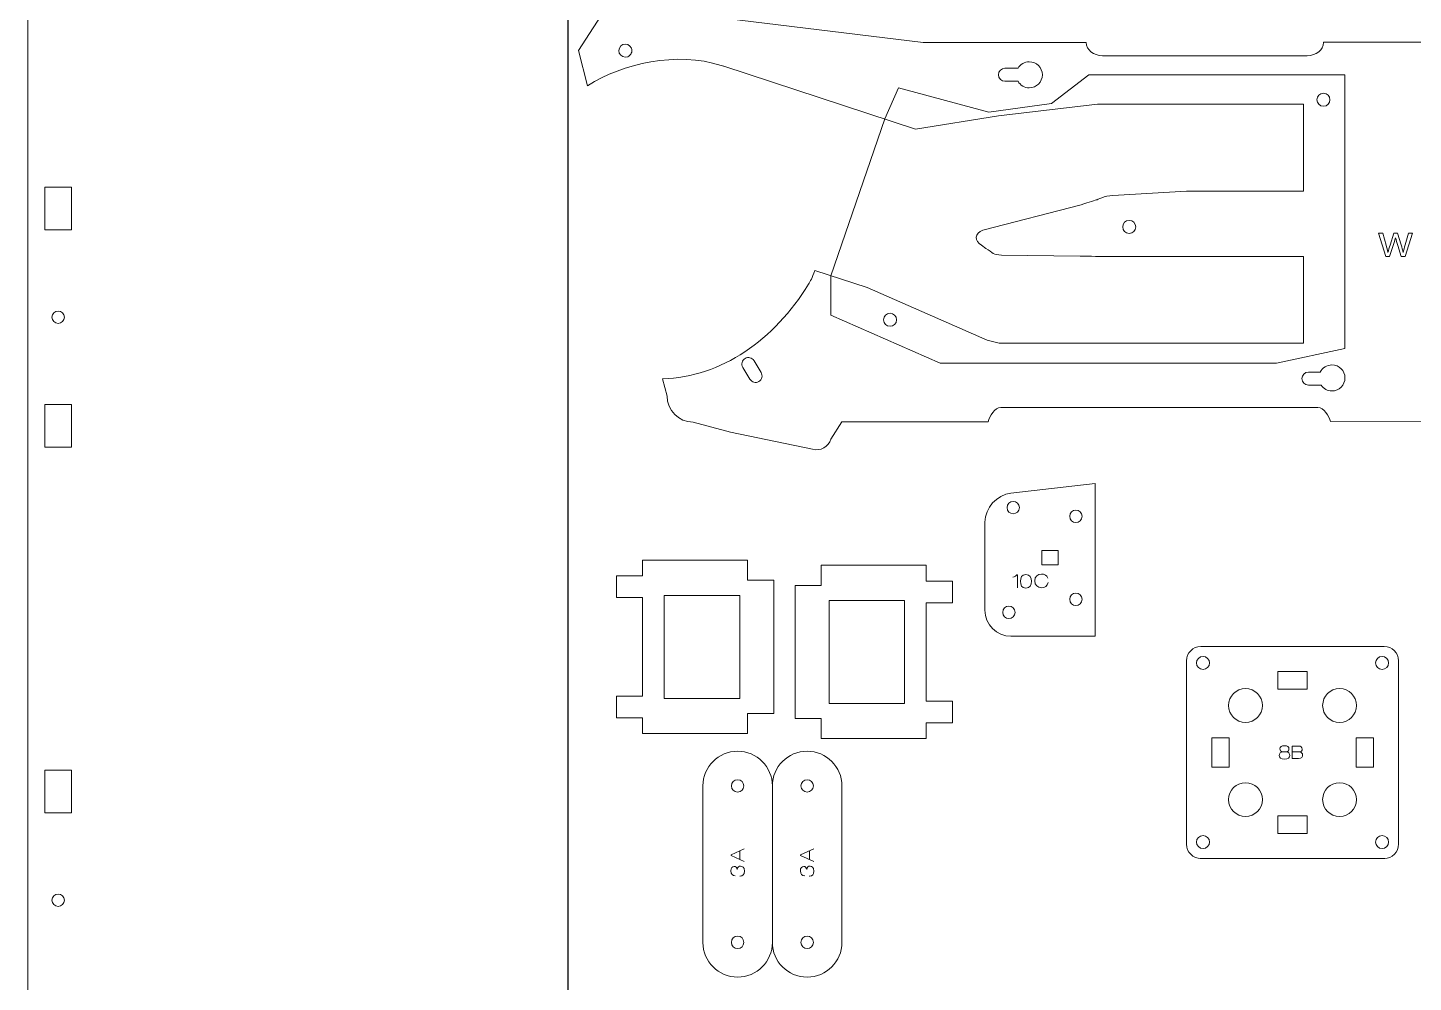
# Model space of a CAD drawing. Header units: millimetres. Extents: x 28 to 1172, y 29 to 868.
# Drawn here: x 28.5 to 283.6, y 166.8 to 342.6 of the extents above; entities that cross this region are included whole.
import ezdxf

# ---------------------------------------------------------------- set-up
doc = ezdxf.new("R2010")
doc.units = ezdxf.units.MM
doc.layers.get('0').update_dxf_attribs({"color": 1, "linetype": 'CONTINUOUS', "lineweight": 25, "true_color": 0xff0000})
for name, color, linetype, lineweight, true_color in [('10C', 1, 'CONTINUOUS', 0, 0xff0000), ('3A', 1, 'CONTINUOUS', 0, 0xff0000), ('3A Text', 5, 'CONTINUOUS', 0, 0x0000ff), ('8B', 1, 'CONTINUOUS', 0, 0xff0000), ('8B Text', 5, 'CONTINUOUS', 0, 0x0000ff), ('Cooling Fan Guide', 1, 'CONTINUOUS', 0, 0xff0000), ('Cooling fan guide text', 5, 'CONTINUOUS', 0, 0x0000ff), ('New Cuts', 6, 'CONTINUOUS', 0, 0xff00ff), ('Stage Brace Left', 1, 'CONTINUOUS', 0, 0xff0000), ('Stage Brace Right', 1, 'CONTINUOUS', 0, 0xff0000)]:
    doc.layers.add(name, color=color, linetype=linetype, lineweight=lineweight, true_color=true_color)

msp = doc.modelspace()

# ---------------------------------------------------------------- linework, layer by layer
at = {"color": 1, "true_color": 0xff0000}
msp.add_lwpolyline([(127.98, 129.99), (127.98, 731.46)], dxfattribs=at)
at = {"layer": '10C', "color": 1, "true_color": 0xff0000}
for points in [[(209.53, 230.52), (225.03, 230.56), (225.03, 258.65), (209.51, 256.86)], [(208.8, 254.2), (208.8, 254.2)], [(220.34, 252.6), (220.34, 252.6)], [(204.74, 251.5), (204.74, 235.33), (204.74, 235.33)], [(218.24, 244.23), (218.24, 243.65), (215.2, 243.65), (215.2, 246.29), (218.24, 246.29), (218.24, 244.23), (218.24, 244.23)], [(220.34, 237.32), (220.34, 237.32)], [(208, 234.92), (208, 234.92)]]:
    msp.add_lwpolyline(points, dxfattribs=at)
at = {"layer": '10C', "color": 5, "true_color": 0x0000ff}
for points in [[(210.63, 241.83), (210.72, 241.83), (210.72, 239.45)], [(212.27, 241.88), (212.27, 241.88)]]:
    msp.add_lwpolyline(points, dxfattribs=at)
at = {"layer": '10C', "color": 1, "true_color": 0xff0000}
for points in [[(209.51, 256.86), (206.89, 256.55), (204.74, 254.14), (204.74, 251.5)], [(208.8, 254.2), (208.8, 254.83), (209.31, 255.34), (209.94, 255.34)], [(209.94, 255.34), (210.57, 255.34), (211.08, 254.83), (211.08, 254.2)], [(209.94, 253.06), (209.31, 253.06), (208.8, 253.57), (208.8, 254.2)], [(211.08, 254.2), (211.08, 253.57), (210.57, 253.06), (209.94, 253.06)], [(220.34, 252.6), (220.34, 253.23), (220.85, 253.74), (221.48, 253.74)], [(221.48, 251.46), (220.85, 251.46), (220.34, 251.97), (220.34, 252.6)], [(221.48, 253.74), (222.11, 253.74), (222.62, 253.23), (222.62, 252.6)], [(222.62, 252.6), (222.62, 251.97), (222.11, 251.46), (221.48, 251.46)], [(220.34, 237.32), (220.34, 237.95), (220.85, 238.46), (221.48, 238.46)], [(221.48, 236.18), (220.85, 236.18), (220.34, 236.69), (220.34, 237.32)], [(221.48, 238.46), (222.11, 238.46), (222.62, 237.95), (222.62, 237.32)], [(222.62, 237.32), (222.62, 236.69), (222.11, 236.18), (221.48, 236.18)], [(204.74, 235.33), (204.73, 232.68), (206.88, 230.52), (209.53, 230.52)], [(208, 234.92), (208, 235.55), (208.51, 236.06), (209.14, 236.06)], [(209.14, 233.78), (208.51, 233.78), (208, 234.29), (208, 234.92)], [(209.14, 236.06), (209.77, 236.06), (210.28, 235.55), (210.28, 234.92)], [(210.28, 234.92), (210.28, 234.29), (209.77, 233.78), (209.14, 233.78)]]:
    msp.add_open_spline(points, degree=3, dxfattribs=at)
at = {"layer": '10C', "color": 5, "true_color": 0x0000ff}
for points in [[(209.88, 241.38), (210.24, 241.47), (210.49, 241.66), (210.63, 241.83)], [(211.26, 240.64), (211.26, 241.31), (211.52, 241.88), (212.27, 241.88)], [(212.27, 239.39), (211.52, 239.39), (211.26, 239.97), (211.26, 240.64)], [(212.27, 241.88), (213.01, 241.88), (213.28, 241.31), (213.28, 240.64)], [(213.28, 240.64), (213.28, 239.97), (213.01, 239.39), (212.27, 239.39)], [(213.89, 240.71), (213.89, 241.51), (214.45, 241.97), (215.14, 241.97)], [(215.14, 239.45), (214.45, 239.45), (213.89, 239.91), (213.89, 240.71)], [(215.14, 241.97), (215.71, 241.97), (216.16, 241.74), (216.29, 241.21)], [(216.35, 240.42), (216.28, 239.77), (215.7, 239.45), (215.14, 239.45)]]:
    msp.add_open_spline(points, degree=3, dxfattribs=at)
at = {"layer": '3A', "color": 1, "true_color": 0xff0000}
msp.add_line((152.81, 203.3), (152.81, 173.82), dxfattribs=at)
for points in [[(160.34, 202.96), (160.34, 202.96)], [(165.6, 174.16), (165.6, 202.96)], [(173.14, 202.96), (173.14, 202.96)], [(178.4, 202.96), (178.4, 174.16), (178.4, 174.16)], [(160.34, 174.16), (160.34, 174.16)], [(173.14, 174.16), (173.14, 174.16)]]:
    msp.add_lwpolyline(points, dxfattribs=at)
for points in [[(152.8, 202.96), (152.8, 206.49), (155.67, 209.36), (159.2, 209.36)], [(159.2, 209.36), (162.74, 209.36), (165.6, 206.49), (165.6, 202.96)], [(165.6, 202.96), (165.6, 206.49), (168.47, 209.36), (172, 209.36)], [(172, 209.36), (175.54, 209.36), (178.4, 206.49), (178.4, 202.96)], [(158.06, 202.96), (158.06, 203.59), (158.57, 204.1), (159.2, 204.1)], [(159.2, 204.1), (159.83, 204.1), (160.34, 203.59), (160.34, 202.96)], [(170.86, 202.96), (170.86, 203.59), (171.37, 204.1), (172, 204.1)], [(172, 204.1), (172.63, 204.1), (173.14, 203.59), (173.14, 202.96)], [(159.2, 201.82), (158.57, 201.82), (158.06, 202.33), (158.06, 202.96)], [(160.34, 202.96), (160.34, 202.33), (159.83, 201.82), (159.2, 201.82)], [(172, 201.82), (171.37, 201.82), (170.86, 202.33), (170.86, 202.96)], [(173.14, 202.96), (173.14, 202.33), (172.63, 201.82), (172, 201.82)], [(159.2, 167.76), (155.67, 167.76), (152.8, 170.62), (152.8, 174.16)], [(158.06, 174.16), (158.06, 174.79), (158.57, 175.3), (159.2, 175.3)], [(159.2, 173.02), (158.57, 173.02), (158.06, 173.53), (158.06, 174.16)], [(159.2, 175.3), (159.83, 175.3), (160.34, 174.79), (160.34, 174.16)], [(160.34, 174.16), (160.34, 173.53), (159.83, 173.02), (159.2, 173.02)], [(165.6, 174.16), (165.6, 170.62), (162.74, 167.76), (159.2, 167.76)], [(172, 167.76), (168.47, 167.76), (165.6, 170.62), (165.6, 174.16)], [(170.86, 174.16), (170.86, 174.79), (171.37, 175.3), (172, 175.3)], [(172, 173.02), (171.37, 173.02), (170.86, 173.53), (170.86, 174.16)], [(172, 175.3), (172.63, 175.3), (173.14, 174.79), (173.14, 174.16)], [(173.14, 174.16), (173.14, 173.53), (172.63, 173.02), (172, 173.02)], [(178.4, 174.16), (178.4, 170.62), (175.54, 167.76), (172, 167.76)]]:
    msp.add_open_spline(points, degree=3, dxfattribs=at)
at = {"layer": '3A Text', "color": 5, "true_color": 0x0000ff}
for points in [[(160.41, 189.05), (157.99, 190.16), (157.99, 190.25), (160.41, 191.36)], [(173.21, 189.05), (170.79, 190.16), (170.79, 190.25), (173.21, 191.36)], [(159.61, 190.99), (159.61, 189.41)], [(172.41, 190.99), (172.41, 189.41)], [(159.12, 187.58), (159.12, 187.58)], [(171.92, 187.58), (171.92, 187.58)]]:
    msp.add_lwpolyline(points, dxfattribs=at)
for points in [[(157.96, 187.32), (157.96, 187.89), (158.21, 188.14), (158.58, 188.14)], [(158.76, 186.42), (158.26, 186.44), (157.96, 186.65), (157.96, 187.32)], [(158.58, 188.14), (158.82, 188.14), (159.07, 188), (159.12, 187.58)], [(159.12, 187.58), (159.17, 188.04), (159.44, 188.19), (159.76, 188.19)], [(159.66, 186.35), (159.64, 186.35), (159.61, 186.36), (159.59, 186.36)], [(160.45, 187.27), (160.45, 186.65), (160.14, 186.35), (159.66, 186.35)], [(159.76, 188.19), (160.02, 188.19), (160.45, 188.02), (160.45, 187.27)], [(170.76, 187.32), (170.76, 187.89), (171.01, 188.14), (171.38, 188.14)], [(171.56, 186.42), (171.06, 186.44), (170.76, 186.65), (170.76, 187.32)], [(171.38, 188.14), (171.62, 188.14), (171.87, 188), (171.92, 187.58)], [(171.92, 187.58), (171.97, 188.04), (172.24, 188.19), (172.56, 188.19)], [(172.46, 186.35), (172.44, 186.35), (172.41, 186.36), (172.39, 186.36)], [(173.25, 187.27), (173.25, 186.65), (172.94, 186.35), (172.46, 186.35)], [(172.56, 188.19), (172.82, 188.19), (173.25, 188.02), (173.25, 187.27)]]:
    msp.add_open_spline(points, degree=3, dxfattribs=at)
at = {"layer": '8B'}
msp.add_line((244.36, 189.59), (278.38, 189.6), dxfattribs=at)
at = {"layer": '8B', "color": 1, "true_color": 0xff0000}
for points in [[(278.23, 228.65), (244.49, 228.64)], [(241.83, 225.99), (241.84, 192.24)], [(244.88, 226.8), (244.88, 226.8)], [(279.05, 225.6), (279.05, 225.6)], [(280.89, 192.25), (280.88, 225.99)], [(258.64, 224), (264.08, 224), (264.08, 220.8), (258.64, 220.8), (258.64, 224), (258.64, 224)], [(252.7, 220.89), (252.7, 220.89)], [(270.03, 220.89), (270.03, 220.89)], [(246.48, 211.84), (249.68, 211.84), (249.68, 206.4), (246.48, 206.4), (246.48, 211.84), (246.48, 211.84)], [(276.25, 206.39), (273.05, 206.4), (273.05, 211.84), (276.25, 211.84), (276.25, 206.39), (276.25, 206.39)], [(252.7, 203.56), (252.7, 203.56)], [(270.03, 203.56), (270.03, 203.56)], [(258.64, 197.43), (264.08, 197.43), (264.08, 194.23), (258.64, 194.23), (258.64, 197.43), (258.64, 197.43)], [(243.68, 192.63), (243.68, 192.63)], [(277.85, 191.43), (277.85, 191.43)]]:
    msp.add_lwpolyline(points, dxfattribs=at)
for points in [[(244.49, 228.64), (243.03, 228.64), (241.83, 227.44), (241.83, 225.99)], [(280.88, 225.99), (280.88, 227.45), (279.69, 228.65), (278.23, 228.65)], [(243.68, 225.6), (243.68, 226.26), (244.22, 226.8), (244.88, 226.8)], [(244.88, 224.4), (244.22, 224.4), (243.68, 224.94), (243.68, 225.6)], [(244.88, 226.8), (245.54, 226.8), (246.08, 226.26), (246.08, 225.6)], [(246.08, 225.6), (246.08, 224.94), (245.54, 224.4), (244.88, 224.4)], [(276.65, 225.6), (276.65, 226.26), (277.18, 226.8), (277.85, 226.8)], [(277.85, 224.4), (277.18, 224.4), (276.65, 224.94), (276.65, 225.6)], [(277.85, 226.8), (278.51, 226.8), (279.05, 226.26), (279.05, 225.6)], [(279.05, 225.6), (279.05, 224.94), (278.51, 224.4), (277.85, 224.4)], [(249.58, 217.77), (249.58, 219.49), (250.98, 220.89), (252.7, 220.89)], [(252.7, 220.89), (254.42, 220.89), (255.82, 219.49), (255.82, 217.77)], [(266.91, 217.77), (266.91, 219.49), (268.3, 220.89), (270.03, 220.89)], [(270.03, 220.89), (271.75, 220.89), (273.15, 219.49), (273.15, 217.77)], [(252.7, 214.65), (250.98, 214.65), (249.58, 216.04), (249.58, 217.77)], [(255.82, 217.77), (255.82, 216.04), (254.42, 214.65), (252.7, 214.65)], [(270.03, 214.65), (268.3, 214.65), (266.91, 216.04), (266.91, 217.77)], [(273.15, 217.77), (273.15, 216.04), (271.75, 214.65), (270.03, 214.65)], [(249.58, 200.44), (249.58, 202.16), (250.98, 203.56), (252.7, 203.56)], [(252.7, 203.56), (254.42, 203.56), (255.82, 202.16), (255.82, 200.44)], [(266.91, 200.44), (266.91, 202.16), (268.3, 203.56), (270.03, 203.56)], [(270.03, 203.56), (271.75, 203.56), (273.15, 202.16), (273.15, 200.44)], [(252.7, 197.32), (250.98, 197.32), (249.58, 198.72), (249.58, 200.44)], [(255.82, 200.44), (255.82, 198.72), (254.42, 197.32), (252.7, 197.32)], [(270.03, 197.32), (268.3, 197.32), (266.91, 198.72), (266.91, 200.44)], [(273.15, 200.44), (273.15, 198.72), (271.75, 197.32), (270.03, 197.32)], [(241.84, 192.24), (241.84, 190.78), (243.04, 189.59), (244.5, 189.59)], [(243.68, 192.63), (243.68, 193.3), (244.22, 193.83), (244.88, 193.83)], [(244.88, 191.43), (244.22, 191.43), (243.68, 191.97), (243.68, 192.63)], [(244.88, 193.83), (245.54, 193.83), (246.08, 193.3), (246.08, 192.63)], [(246.08, 192.63), (246.08, 191.97), (245.54, 191.43), (244.88, 191.43)], [(276.65, 192.63), (276.65, 193.3), (277.18, 193.83), (277.85, 193.83)], [(277.85, 191.43), (277.18, 191.43), (276.65, 191.97), (276.65, 192.63)], [(277.85, 193.83), (278.51, 193.83), (279.05, 193.3), (279.05, 192.63)], [(279.05, 192.63), (279.05, 191.97), (278.51, 191.43), (277.85, 191.43)], [(278.24, 189.6), (279.7, 189.6), (280.89, 190.79), (280.89, 192.25)]]:
    msp.add_open_spline(points, degree=3, dxfattribs=at)
at = {"layer": '8B Text', "color": 5, "true_color": 0x0000ff}
for points in [[(259.61, 209.24), (259.61, 209.25)], [(259.61, 209.24), (260.16, 209.24)], [(259.61, 209.24), (259.61, 209.24)], [(260.16, 209.25), (260.16, 209.24)], [(261.29, 210.31), (262.54, 210.31)], [(262.45, 208.01), (261.29, 208.01), (261.29, 210.31), (261.29, 210.31)], [(262.65, 209.21), (261.29, 209.21)], [(262.65, 209.21), (262.65, 209.21)]]:
    msp.add_lwpolyline(points, dxfattribs=at)
for points in [[(258.93, 208.56), (258.93, 208.94), (259.13, 209.19), (259.61, 209.24)], [(259.05, 209.77), (259.05, 210.16), (259.35, 210.36), (259.88, 210.36)], [(259.61, 209.25), (259.18, 209.28), (259.05, 209.57), (259.05, 209.77)], [(259.88, 210.36), (260.42, 210.36), (260.71, 210.16), (260.71, 209.77)], [(260.71, 209.77), (260.71, 209.57), (260.59, 209.28), (260.16, 209.25)], [(260.16, 209.24), (260.64, 209.19), (260.84, 208.94), (260.84, 208.56)], [(262.54, 210.31), (262.9, 210.31), (263.15, 210.11), (263.15, 209.74)], [(263.15, 209.74), (263.15, 209.47), (262.92, 209.21), (262.65, 209.21)], [(262.65, 209.21), (262.94, 209.2), (263.22, 209.04), (263.22, 208.63)], [(259.88, 207.87), (259.16, 207.87), (258.93, 208.19), (258.93, 208.56)], [(260.84, 208.56), (260.84, 208.19), (260.6, 207.87), (259.88, 207.87)], [(263.22, 208.63), (263.22, 208.37), (263.05, 208.01), (262.45, 208.01)]]:
    msp.add_open_spline(points, degree=3, dxfattribs=at)
at = {"layer": 'Cooling Fan Guide', "color": 1, "true_color": 0xff0000}
for points in [[(223.38, 339.81), (223.38, 339.85), (193.38, 339.83), (135.41, 346.9), (129.92, 338.34), (131.57, 331.88)], [(138.09, 339.46), (138.09, 339.46)], [(331.9, 339.92), (267.06, 339.88), (267.06, 339.81)], [(264.06, 337.41), (226.38, 337.41)], [(156.63, 335.45), (156.67, 335.45), (191.97, 323.91), (207.22, 326.35), (225.48, 328.46), (263.4, 328.46), (263.4, 312.46), (247.5, 312.46)], [(210.82, 335.09), (208.42, 335.09)], [(208.42, 332.69), (210.82, 332.69)], [(212.9, 331.49), (212.9, 331.49)], [(268.26, 329.31), (268.26, 329.31)], [(241.85, 312.46), (228.3, 311.66)], [(222.43, 309.94), (204.35, 305.3)], [(232.49, 305.88), (232.49, 305.88)], [(204.1, 302.54), (204.9, 301.93)], [(227.92, 300.46), (263.4, 300.46), (263.4, 284.46), (207.36, 284.46), (205.14, 285.01), (183.04, 294.7), (173.39, 297.83)], [(207.8, 300.7), (222.27, 300.48)], [(188.46, 288.78), (188.46, 288.78)], [(163.52, 279.07), (162.22, 281.25), (162.22, 281.25)], [(160.16, 280.01), (161.47, 277.83)], [(266.47, 279.15), (264.3, 279.15)], [(145.38, 277.94), (146.2, 274.75)], [(264.3, 276.75), (266.62, 276.75)], [(268.62, 275.68), (268.62, 275.68)], [(207.66, 272.63), (266.03, 272.63)], [(151, 269.95), (157.86, 268.1), (172.96, 264.97)], [(176.39, 266.83), (178.36, 269.99), (205.34, 270.01)], [(268.35, 270.05), (331.9, 270.09)]]:
    msp.add_lwpolyline(points, dxfattribs=at)
for points in [[(138.09, 339.46), (137.47, 339.22), (137.17, 338.52), (137.41, 337.9)], [(139.64, 338.78), (139.4, 339.4), (138.71, 339.7), (138.09, 339.46)], [(226.38, 337.41), (224.72, 337.41), (223.38, 338.49), (223.38, 339.81)], [(267.06, 339.81), (267.06, 338.49), (265.72, 337.41), (264.06, 337.41)], [(131.57, 331.88), (138.02, 336), (148.06, 338.24), (156.14, 335.62)], [(137.41, 337.9), (137.65, 337.29), (138.35, 336.98), (138.97, 337.22)], [(138.97, 337.22), (139.58, 337.47), (139.89, 338.16), (139.64, 338.78)], [(156.14, 335.62), (156.31, 335.56), (156.47, 335.51), (156.63, 335.45)], [(208.42, 335.09), (207.76, 335.09), (207.22, 334.55), (207.22, 333.89)], [(212.9, 336.29), (212.01, 336.29), (211.24, 335.81), (210.82, 335.09)], [(215.3, 333.89), (215.3, 335.22), (214.23, 336.29), (212.9, 336.29)], [(207.22, 333.89), (207.22, 333.23), (207.76, 332.69), (208.42, 332.69)], [(210.82, 332.69), (211.24, 331.97), (212.01, 331.49), (212.9, 331.49)], [(212.9, 331.49), (214.23, 331.49), (215.3, 332.57), (215.3, 333.89)], [(265.86, 329.31), (265.86, 329.97), (266.4, 330.51), (267.06, 330.51)], [(267.06, 328.11), (266.4, 328.11), (265.86, 328.65), (265.86, 329.31)], [(267.06, 330.51), (267.72, 330.51), (268.26, 329.97), (268.26, 329.31)], [(268.26, 329.31), (268.26, 328.65), (267.72, 328.11), (267.06, 328.11)], [(228.3, 311.66), (226.75, 311.66), (225.39, 310.86), (225.29, 310.86)], [(247.5, 312.46), (245.95, 312.46), (243.41, 312.46), (241.85, 312.46)], [(225.29, 310.86), (225.18, 310.86), (223.9, 310.44), (222.43, 309.94)], [(230.09, 305.88), (230.09, 306.54), (230.63, 307.08), (231.29, 307.08)], [(231.29, 307.08), (231.95, 307.08), (232.49, 306.54), (232.49, 305.88)], [(204.35, 305.3), (202.88, 304.79), (202.69, 303.18), (204.1, 302.54)], [(231.29, 304.68), (230.63, 304.68), (230.09, 305.21), (230.09, 305.88)], [(232.49, 305.88), (232.49, 305.21), (231.95, 304.68), (231.29, 304.68)], [(204.9, 301.93), (206.25, 301.11), (206.24, 300.71), (207.8, 300.7)], [(222.27, 300.48), (223.83, 300.47), (226.37, 300.46), (227.92, 300.46)], [(173.39, 297.83), (172.92, 296.46), (172.6, 295.87), (172.26, 295.32)], [(172.26, 295.32), (165.97, 285.16), (156.22, 278.14), (145.38, 277.94)], [(186.06, 288.78), (186.06, 289.44), (186.6, 289.98), (187.26, 289.98)], [(187.26, 287.58), (186.6, 287.58), (186.06, 288.11), (186.06, 288.78)], [(187.26, 289.98), (187.92, 289.98), (188.46, 289.44), (188.46, 288.78)], [(188.46, 288.78), (188.46, 288.11), (187.92, 287.58), (187.26, 287.58)], [(160.57, 281.66), (160, 281.32), (159.82, 280.58), (160.16, 280.01)], [(162.22, 281.25), (161.87, 281.82), (161.14, 282), (160.57, 281.66)], [(163.11, 277.42), (163.68, 277.77), (163.86, 278.5), (163.52, 279.07)], [(264.3, 279.15), (263.64, 279.15), (263.1, 278.62), (263.1, 277.95)], [(268.62, 280.48), (267.68, 280.48), (266.87, 279.94), (266.47, 279.15)], [(271.02, 278.08), (271.02, 279.41), (269.94, 280.48), (268.62, 280.48)], [(268.62, 275.68), (269.94, 275.68), (271.02, 276.76), (271.02, 278.08)], [(161.47, 277.83), (161.81, 277.27), (162.54, 277.08), (163.11, 277.42)], [(263.1, 277.95), (263.1, 277.29), (263.64, 276.75), (264.3, 276.75)], [(266.62, 276.75), (267.05, 276.11), (267.79, 275.68), (268.62, 275.68)], [(146.2, 274.75), (146.2, 272.11), (148.36, 269.95), (151, 269.95)], [(205.34, 270.01), (205.59, 271.06), (206.54, 272.63), (207.66, 272.63)], [(266.03, 272.63), (267.15, 272.63), (268.08, 271.07), (268.35, 270.05)], [(172.96, 264.97), (174.42, 264.54), (175.96, 265.37), (176.39, 266.83)]]:
    msp.add_open_spline(points, degree=3, dxfattribs=at)
at = {"layer": 'Cooling fan guide text', "color": 5, "true_color": 0x0000ff}
for points in [[(176.38, 296.86), (186.29, 325.77), (188.8, 331.49), (205.44, 327.01), (216.96, 328.63), (223.87, 333.89), (271.02, 333.89), (271.02, 283.49), (258.43, 280.8), (196.48, 280.8), (176.38, 289.63), (176.38, 296.86)], [(279.92, 302.48), (279.23, 300.43), (278.51, 300.43), (277.21, 304.74), (278.01, 304.74), (278.01, 304.74)], [(278.01, 304.74), (278.59, 302.55)], [(279.32, 302.54), (280.02, 304.74), (280.68, 304.74), (281.35, 302.58)], [(280.33, 303.9), (280.31, 303.9)], [(282.09, 302.58), (282.7, 304.74), (283.48, 304.74), (282.09, 300.43), (281.38, 300.43), (280.72, 302.49)], [(278.91, 301.18), (278.93, 301.18)], [(281.73, 301.18), (281.76, 301.18)]]:
    msp.add_lwpolyline(points, dxfattribs=at)
for points in [[(280.31, 303.9), (280.21, 303.39), (280.07, 302.94), (279.92, 302.48)], [(280.72, 302.49), (280.56, 302.97), (280.44, 303.4), (280.33, 303.9)], [(278.59, 302.55), (278.71, 302.07), (278.83, 301.62), (278.91, 301.18)], [(278.93, 301.18), (279.03, 301.61), (279.17, 302.08), (279.32, 302.54)], [(281.35, 302.58), (281.51, 302.07), (281.63, 301.61), (281.73, 301.18)], [(281.76, 301.18), (281.83, 301.61), (281.95, 302.07), (282.09, 302.58)]]:
    msp.add_open_spline(points, degree=3, dxfattribs=at)
at = {"layer": 'New Cuts', "color": 1, "true_color": 0xff0000}
msp.add_line((28.5, 67.82), (28.5, 829.18), dxfattribs=at)
for points in [[(31.63, 305.32), (31.63, 313.2), (36.59, 313.2), (36.59, 305.32), (31.63, 305.32), (31.63, 305.32)], [(35.25, 289.26), (35.25, 289.26)], [(28.5, 276.86), (28.5, 67.82)], [(31.63, 265.32), (31.63, 273.2), (36.59, 273.2), (36.59, 265.32), (31.63, 265.32), (31.63, 265.32)], [(31.63, 197.98), (31.63, 205.86), (36.59, 205.86), (36.59, 197.98), (31.63, 197.98), (31.63, 197.98)], [(35.25, 181.92), (35.25, 181.92)]]:
    msp.add_lwpolyline(points, dxfattribs=at)
for points in [[(32.97, 289.26), (32.97, 289.89), (33.48, 290.4), (34.11, 290.4)], [(34.11, 288.12), (33.48, 288.12), (32.97, 288.63), (32.97, 289.26)], [(34.11, 290.4), (34.74, 290.4), (35.25, 289.89), (35.25, 289.26)], [(35.25, 289.26), (35.25, 288.63), (34.74, 288.12), (34.11, 288.12)], [(32.97, 181.92), (32.97, 182.55), (33.48, 183.06), (34.11, 183.06)], [(34.11, 180.78), (33.48, 180.78), (32.97, 181.29), (32.97, 181.92)], [(34.11, 183.06), (34.74, 183.06), (35.25, 182.55), (35.25, 181.92)], [(35.25, 181.92), (35.25, 181.29), (34.74, 180.78), (34.11, 180.78)]]:
    msp.add_open_spline(points, degree=3, dxfattribs=at)
at = {"layer": 'Stage Brace Left'}
for p, q in [((165.84, 240.84), (165.84, 216.29)), ((169.77, 239.89), (169.77, 215.35))]:
    msp.add_line(p, q, dxfattribs=at)
at = {"layer": 'Stage Brace Left', "color": 1, "true_color": 0xff0000}
for points in [[(165.84, 216.29), (161.04, 216.29), (161.04, 212.61), (141.68, 212.61), (141.68, 215.49), (136.88, 215.49), (136.88, 219.48), (141.68, 219.48), (141.68, 237.65), (136.88, 237.65), (136.88, 241.64), (141.68, 241.64), (141.68, 244.52), (161.04, 244.52), (161.04, 240.84), (165.84, 240.84)], [(145.66, 219.08), (159.58, 219.08), (159.58, 238.04), (145.66, 238.04), (145.66, 219.08), (145.66, 219.08)]]:
    msp.add_lwpolyline(points, dxfattribs=at)
at = {"layer": 'Stage Brace Right', "color": 1, "true_color": 0xff0000}
for points in [[(169.77, 215.35), (174.57, 215.35), (174.57, 211.67), (193.93, 211.67), (193.93, 214.55), (198.73, 214.55), (198.73, 218.54), (193.93, 218.54), (193.93, 236.7), (198.73, 236.7), (198.73, 240.69), (193.93, 240.69), (193.93, 243.58), (174.57, 243.58), (174.57, 239.89), (169.77, 239.89)], [(176.03, 218.14), (189.95, 218.14), (189.95, 237.1), (176.03, 237.1), (176.03, 218.14), (176.03, 218.14)]]:
    msp.add_lwpolyline(points, dxfattribs=at)

doc.saveas('drawing.dxf')
